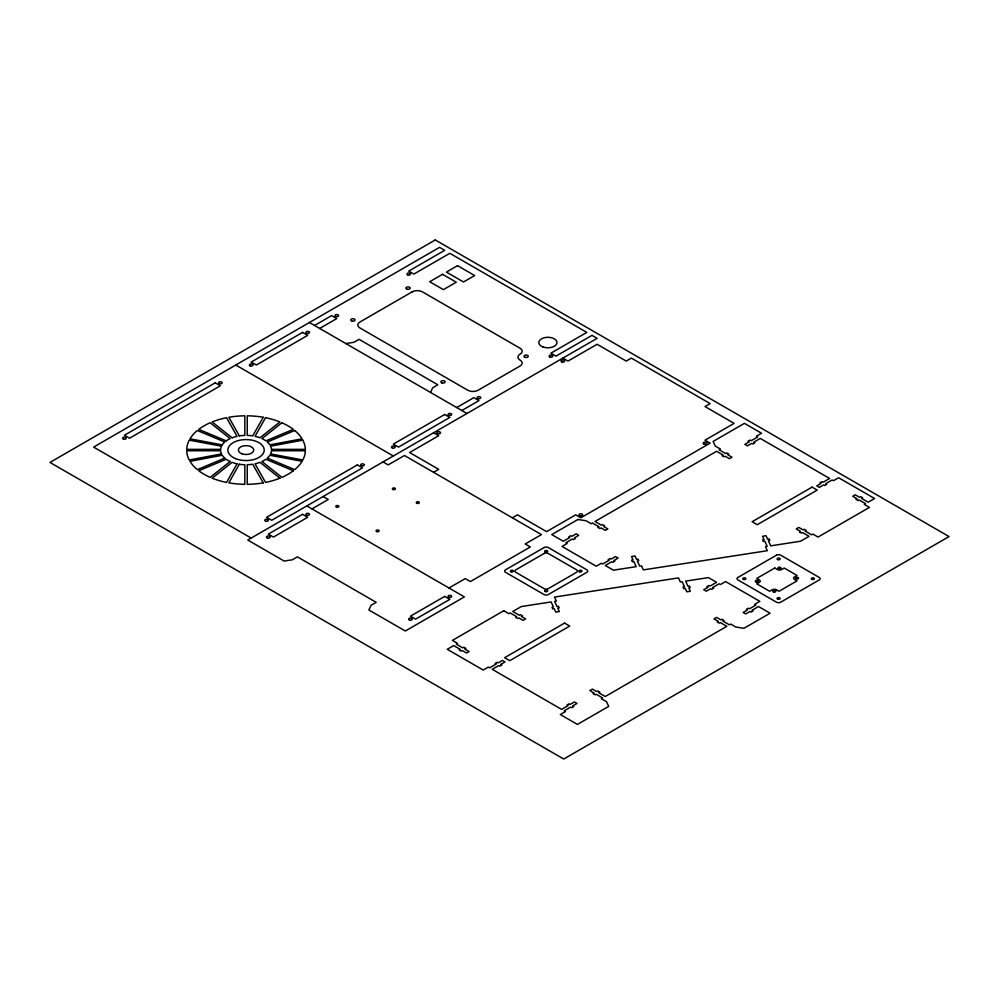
<?xml version="1.0" encoding="UTF-8"?>
<svg xmlns="http://www.w3.org/2000/svg" width="999" height="999" viewBox="0 0 999 999"><rect width="100%" height="100%" fill="white"/><g stroke="black" fill="none" stroke-linecap="round" stroke-linejoin="round"><path stroke-width="1.5" d="M430.544 392.445L432.704 387.774L437.849 384.802L359.066 339.323L353.933 342.295L345.829 343.544M314.548 325.487L331.668 315.597L336.8 318.556L319.68 328.446M456.68 407.542L473.813 397.664L478.946 400.624L461.825 410.514M311.975 508.891L328.246 499.5L323.102 496.528M433.566 472.315L438.698 469.343L409.59 452.535L438.698 435.726L433.566 432.754M512.35 517.794L517.482 514.822L546.59 531.63L575.711 514.822L580.844 517.794L710.152 443.144L705.007 440.172L734.128 423.364L705.007 406.556L710.152 403.596L631.368 358.104L626.236 361.076L597.115 344.268L568.006 361.076L562.862 358.104M448.976 587.986L465.247 578.596L470.392 581.568L530.332 546.965L525.187 543.993L541.458 534.602L404.458 455.507L388.186 464.897L383.042 461.925M309.403 322.515L466.958 413.474M235.764 365.035L393.319 455.994M306.83 505.931L464.398 596.89L405.307 631.006L368.881 609.977L371.054 605.294L376.198 602.335L297.415 556.843L292.282 559.815L284.178 561.063L247.752 540.034L597.115 338.336L591.982 335.364L556.018 356.131L550.874 353.171L586.838 332.405L449.837 253.309L413.873 274.063L408.728 271.104L444.692 250.337L439.56 247.365L93.619 447.102L251.174 538.061M237.038 463.798L226.561 482.417A59.341 34.253 0 0 1 212.15 478.184L232.093 462.337A25.425 14.685 0 0 0 237.038 463.798M263.224 417.27L252.735 435.901A25.425 14.685 0 0 0 247.252 435.402L247.252 415.809A59.341 34.253 0 0 1 263.224 417.27M239.335 464.223L228.858 482.854A59.341 34.253 0 0 0 244.83 484.315L244.83 464.722A25.425 14.685 0 0 1 239.335 464.223M265.522 417.707L255.045 436.326A25.425 14.685 0 0 1 259.99 437.787L279.932 421.94A59.341 34.253 0 0 0 265.522 417.707M230.132 461.513L210.19 477.36A59.341 34.253 0 0 1 198.751 470.766L226.199 459.253A25.425 14.685 0 0 0 230.132 461.513M281.893 422.764L261.95 438.611A25.425 14.685 0 0 1 265.884 440.871L293.319 429.37A59.341 34.253 0 0 0 281.893 422.764M435.277 239.96L49.95 462.425L563.723 759.04L949.05 536.575L435.277 239.96M215.21 382.829L124.45 435.227L129.583 438.199L220.354 385.789L215.21 382.829M302.56 332.405L251.174 362.063L256.318 365.035L307.692 335.364L302.56 332.405M412.162 291.858L359.927 322.015A7.268 4.196 0 0 0 359.927 327.947L467.819 390.247A7.268 4.196 0 0 0 478.096 390.247L520.054 366.021A7.268 4.196 0 0 0 520.054 360.09A7.268 4.196 0 0 1 520.054 354.158A7.268 4.196 0 0 0 520.054 348.226L422.44 291.858A7.268 4.196 0 0 0 412.162 291.858M442.557 274.313L429.707 281.73L443.419 289.635L456.256 282.218L442.557 274.313M457.542 265.659L446.416 272.09L463.536 281.98L474.662 275.549L457.542 265.659M357.355 464.897L266.596 517.295L271.728 520.267L362.5 467.857L357.355 464.897M444.692 414.473L393.319 444.13L398.464 447.102L449.837 417.432L444.692 414.473M302.56 514.335L268.306 534.103L273.439 537.075L307.692 517.295L302.56 514.335M444.692 596.403L410.452 616.171L415.584 619.143L449.837 599.363L444.692 596.403M577.897 519.492L551.76 534.59L563.311 541.258L569.817 537.499L568.756 536.888L570.804 535.701L571.878 536.313L576.161 533.841L578.733 535.327L574.45 537.799L575.511 538.424L573.463 539.61L572.39 538.985L565.884 542.744L567.17 543.481L562.025 546.453L596.278 566.233L601.423 563.261L602.709 563.998L609.215 560.252L608.141 559.627L610.202 558.441L611.263 559.065L615.546 556.593L618.119 558.066L613.836 560.539L614.909 561.163L612.849 562.35L611.775 561.725L605.269 565.484L613.411 570.179L636.213 566.658L633.828 561.525L632.367 561.75L631.618 560.127L633.079 559.902L631.518 556.53L635.027 555.981L636.588 559.353L638.049 559.128L638.811 560.751L637.35 560.976L639.722 566.108L641.483 565.846L643.356 569.892L767.344 550.711L765.471 546.665L767.22 546.391L764.847 541.258L763.373 541.483L762.624 539.86L764.085 539.635L762.524 536.263L766.033 535.714L767.594 539.098L769.055 538.861L769.817 540.484L768.356 540.709L770.729 545.841L800.561 541.233L809.065 536.313L802.559 532.567L801.485 533.179L799.437 531.992L800.511 531.381L796.228 528.908L798.788 527.422L803.071 529.895L804.145 529.27L806.205 530.457L805.132 531.081L811.638 534.84L812.924 534.09L818.056 537.062L869.442 507.392L864.297 504.433L865.584 503.696L859.078 499.937L858.004 500.549L855.956 499.363L857.017 498.751L852.734 496.278L855.306 494.792L859.59 497.265L860.663 496.64L862.711 497.827L861.65 498.451L868.156 502.21L874.575 498.501L838.611 477.734L833.478 480.706L832.192 479.957L825.686 483.716L826.747 484.34L824.699 485.526L823.626 484.902L819.342 487.375L816.77 485.889L821.053 483.416L819.992 482.804L822.04 481.618L823.114 482.23L829.62 478.471L760.264 438.436L753.758 442.195L754.819 442.807L752.771 443.993L751.698 443.381L747.414 445.854L744.842 444.368L749.125 441.895L748.064 441.271L750.112 440.084L751.186 440.709L757.692 436.95L756.405 436.213L761.55 433.241L744.417 423.351L713.136 441.421L715.309 446.091L720.441 449.063L719.155 449.8L725.661 453.558L726.735 452.947L728.795 454.133L727.722 454.745L732.005 457.217L729.432 458.703L725.149 456.231L724.088 456.843L722.027 455.656L723.101 455.044L716.595 451.286L594.992 521.49L601.51 525.249L602.572 524.625L604.632 525.811L603.558 526.436L607.842 528.908L605.269 530.382L600.986 527.909L599.924 528.533L597.864 527.347L598.938 526.723L592.432 522.976L591.146 523.713L586.001 520.741L577.897 519.492M544.043 547.577L505.519 569.83A3.022 1.748 0 0 0 505.519 572.302L544.043 594.542A3.022 1.748 0 0 0 548.326 594.542L586.863 572.302A3.022 1.748 0 0 0 586.863 569.83L548.326 547.577A3.022 1.748 0 0 0 544.043 547.577M544.043 553.521L515.796 569.83A3.022 1.748 0 0 0 515.796 572.302L544.043 588.611A3.022 1.748 0 0 0 548.326 588.611L576.585 572.302A3.022 1.748 0 0 0 576.585 569.83L548.326 553.521A3.022 1.748 0 0 0 544.043 553.521M503.783 610.739L452.41 640.396L457.542 643.368L456.256 644.105L462.762 647.864L463.836 647.24L465.896 648.426L464.822 649.05L469.105 651.523L466.533 652.996L462.25 650.536L461.176 651.148L459.128 649.962L460.202 649.35L453.683 645.591L447.265 649.3L483.229 670.054L488.374 667.095L489.647 667.832L496.166 664.073L495.092 663.461L497.14 662.275L498.214 662.886L502.497 660.414L505.069 661.9L500.786 664.372L501.86 664.997L499.8 666.183L498.726 665.559L492.22 669.318L561.575 709.365L568.094 705.606L567.02 704.982L569.068 703.796L570.142 704.42L574.425 701.947L576.997 703.433L572.714 705.906L573.788 706.518L571.728 707.704L570.654 707.092L564.148 710.838L565.434 711.588L560.302 714.547L577.422 724.437L608.703 706.38L606.53 701.698L601.398 698.738L602.684 697.989L596.178 694.23L595.104 694.854L593.044 693.668L594.118 693.044L589.835 690.571L592.407 689.098L596.69 691.558L597.764 690.946L599.812 692.132L598.738 692.744L605.257 696.503L726.847 626.311L720.341 622.552L719.268 623.164L717.207 621.977L718.281 621.366L713.998 618.893L716.57 617.407L720.853 619.88L721.915 619.268L723.975 620.454L722.901 621.066L729.407 624.825L730.694 624.088L735.838 627.047L743.943 628.296L770.092 613.211L758.528 606.53L752.022 610.289L753.084 610.901L751.036 612.087L749.962 611.475L745.679 613.948L743.119 612.462L747.389 609.989L746.328 609.378L748.376 608.191L749.45 608.803L755.956 605.044L754.67 604.308L759.814 601.336L725.561 581.568L720.416 584.527L719.143 583.791L712.624 587.549L713.698 588.161L711.65 589.348L710.576 588.736L706.293 591.208L703.721 589.722L708.004 587.25L706.93 586.638L708.99 585.451L710.064 586.063L716.57 582.305L708.428 577.609L685.626 581.143L688.011 586.276L689.472 586.051L690.222 587.662L688.761 587.887L690.321 591.271L686.812 591.808L685.252 588.436L683.791 588.661L683.041 587.037L684.502 586.813L682.117 581.68L680.356 581.955L678.483 577.897L554.495 597.077L556.368 601.136L554.62 601.41L557.005 606.543L558.466 606.318L559.215 607.929L557.754 608.154L559.315 611.538L555.806 612.075L554.245 608.703L552.784 608.928L552.022 607.305L553.496 607.08L551.111 601.947L521.278 606.568L512.774 611.475L519.28 615.234L520.354 614.61L522.402 615.796L521.341 616.42L525.611 618.893L523.051 620.379L518.768 617.906L517.694 618.518L515.646 617.332L516.708 616.72L510.202 612.961L508.916 613.698L503.783 610.739M564.572 623.089L504.632 657.704L509.777 660.664L569.717 626.061L564.572 623.089M812.062 487.125L752.122 521.74L757.267 524.7L817.207 490.097L812.062 487.125M776.448 555.207L737.924 577.447A3.022 1.748 0 0 0 737.924 579.919L776.448 602.172A3.022 1.748 0 0 0 780.731 602.172L819.267 579.919A3.022 1.748 0 0 0 819.267 577.447L780.731 555.207A3.022 1.748 0 0 0 776.448 555.207M774.787 568.031L756.805 578.409L759.365 579.895A3.022 1.748 0 0 1 759.365 582.367L756.805 583.853L769.642 591.271L772.215 589.785A3.022 1.748 0 0 1 776.498 589.785L779.07 591.271L797.052 580.881L794.48 579.408A3.022 1.748 0 0 1 794.48 576.935L797.052 575.449L784.203 568.031L781.63 569.517A3.022 1.748 0 0 1 777.347 569.517L774.787 568.031M224.775 458.116L197.327 469.63A59.341 34.253 0 0 1 189.997 461.313L222.253 455.257A25.425 14.685 0 0 0 224.775 458.116M294.742 430.494L267.307 442.008A25.425 14.685 0 0 1 269.817 444.867L302.085 438.811A59.341 34.253 0 0 0 294.742 430.494M221.503 453.933L189.248 459.977A59.341 34.253 0 0 1 186.713 450.761L220.642 450.761A25.425 14.685 0 0 0 221.503 453.933M302.834 440.147L270.567 446.191A25.425 14.685 0 0 1 271.441 449.363L305.369 449.363A59.341 34.253 0 0 0 302.834 440.147M220.642 449.363L186.713 449.363A59.341 34.253 0 0 1 189.248 440.147L221.503 446.191A25.425 14.685 0 0 0 220.642 449.363M305.369 450.761L271.441 450.761A25.425 14.685 0 0 1 270.567 453.933L302.834 459.977A59.341 34.253 0 0 0 305.369 450.761M222.253 444.867L189.997 438.811A59.341 34.253 0 0 1 197.327 430.494L224.775 442.008A25.425 14.685 0 0 0 222.253 444.867M302.085 461.313L269.817 455.257A25.425 14.685 0 0 1 267.307 458.116L294.742 469.63A59.341 34.253 0 0 0 302.085 461.313M226.199 440.871L198.751 429.37A59.341 34.253 0 0 1 210.19 422.764L230.132 438.611A25.425 14.685 0 0 0 226.199 440.871M293.319 470.766L265.884 459.253A25.425 14.685 0 0 1 261.95 461.513L281.893 477.36A59.341 34.253 0 0 0 293.319 470.766M232.093 437.787L212.15 421.94A59.341 34.253 0 0 1 226.561 417.707L237.038 436.326A25.425 14.685 0 0 0 232.093 437.787M279.932 478.184L259.99 462.337A25.425 14.685 0 0 1 255.045 463.798L265.522 482.417A59.341 34.253 0 0 0 279.932 478.184M239.335 435.901L228.858 417.27A59.341 34.253 0 0 1 244.83 415.809L244.83 435.402A25.425 14.685 0 0 0 239.335 435.901M263.224 482.854L252.735 464.223A25.425 14.685 0 0 1 247.252 464.722L247.252 484.315A59.341 34.253 0 0 0 263.224 482.854M448.926 415.372A1.811 1.049 0 0 0 451.648 414.473A1.811 1.049 0 0 0 448.926 413.561A1.811 1.049 0 0 0 448.926 415.372M306.631 333.254A1.811 1.049 0 0 0 309.503 332.505A1.811 1.049 0 0 0 306.955 331.443A1.811 1.049 0 0 0 306.631 333.254M250.274 365.934A1.811 1.049 0 0 0 252.997 365.035A1.811 1.049 0 0 0 250.274 364.123A1.811 1.049 0 0 0 250.274 365.934M392.407 448.002A1.811 1.049 0 0 0 395.142 447.102A1.811 1.049 0 0 0 392.407 446.191A1.811 1.049 0 0 0 392.407 448.002M235.377 458.553A18.169 10.49 0 0 0 264.111 451.148A18.169 10.49 0 0 0 238.636 440.484A18.169 10.49 0 0 0 235.377 458.553M219.443 383.741A1.811 1.049 0 0 0 222.165 382.829A1.811 1.049 0 0 0 219.443 381.918A1.811 1.049 0 0 0 219.443 383.741M123.539 439.11A1.811 1.049 0 0 0 126.261 438.199A1.811 1.049 0 0 0 123.539 437.287A1.811 1.049 0 0 0 123.539 439.11M361.588 465.796A1.811 1.049 0 0 0 364.31 464.897A1.811 1.049 0 0 0 361.588 463.986A1.811 1.049 0 0 0 361.588 465.796M265.684 521.166A1.811 1.049 0 0 0 268.406 520.267A1.811 1.049 0 0 0 265.684 519.355A1.811 1.049 0 0 0 265.684 521.166M561.8 361.925A1.811 1.049 0 0 0 564.672 361.188A1.811 1.049 0 0 0 562.125 360.115A1.811 1.049 0 0 0 561.8 361.925M703.945 443.993A1.811 1.049 0 0 0 706.817 443.244A1.811 1.049 0 0 0 704.27 442.182A1.811 1.049 0 0 0 703.945 443.993M437.637 433.603A1.811 1.049 0 0 0 440.509 432.867A1.811 1.049 0 0 0 437.962 431.805A1.811 1.049 0 0 0 437.637 433.603M579.944 515.734A1.811 1.049 0 0 0 582.667 514.822A1.811 1.049 0 0 0 579.944 513.923A1.811 1.049 0 0 0 579.944 515.734M416.995 503.321A1.511 0.874 0 0 0 419.33 502.634A1.511 0.874 0 0 0 417.145 501.81A1.511 0.874 0 0 0 416.995 503.321M393.069 489.51A1.511 0.874 0 0 0 395.404 488.823A1.511 0.874 0 0 0 393.219 487.999A1.511 0.874 0 0 0 393.069 489.51M336.526 507.092A1.511 0.874 0 0 0 338.861 506.406A1.511 0.874 0 0 0 336.663 505.581A1.511 0.874 0 0 0 336.526 507.092M376.76 531.58A1.511 0.874 0 0 0 379.096 530.894A1.511 0.874 0 0 0 376.898 530.069A1.511 0.874 0 0 0 376.76 531.58M448.926 597.302A1.811 1.049 0 0 0 451.648 596.403A1.811 1.049 0 0 0 448.926 595.491A1.811 1.049 0 0 0 448.926 597.302M306.78 515.234A1.811 1.049 0 0 0 309.503 514.335A1.811 1.049 0 0 0 306.78 513.424A1.811 1.049 0 0 0 306.78 515.234M267.395 537.986A1.811 1.049 0 0 0 270.117 537.075A1.811 1.049 0 0 0 267.395 536.163A1.811 1.049 0 0 0 267.395 537.986M409.54 620.042A1.811 1.049 0 0 0 412.262 619.143A1.811 1.049 0 0 0 409.54 618.231A1.811 1.049 0 0 0 409.54 620.042M743.518 579.42A1.511 0.874 0 0 0 745.853 578.733A1.511 0.874 0 0 0 743.656 577.909A1.511 0.874 0 0 0 743.518 579.42M755.968 581.868A1.511 0.874 0 0 0 758.316 581.181A1.511 0.874 0 0 0 756.118 580.357A1.511 0.874 0 0 0 755.968 581.868M778.671 568.768A1.511 0.874 0 0 0 781.006 568.081A1.511 0.874 0 0 0 778.808 567.257A1.511 0.874 0 0 0 778.671 568.768M812.012 579.42A1.511 0.874 0 0 0 814.36 578.733A1.511 0.874 0 0 0 812.162 577.909A1.511 0.874 0 0 0 812.012 579.42M777.771 559.64A1.511 0.874 0 0 0 780.107 558.965A1.511 0.874 0 0 0 777.909 558.129A1.511 0.874 0 0 0 777.771 559.64M773.526 591.995A1.511 0.874 0 0 0 775.861 591.321A1.511 0.874 0 0 0 773.676 590.484A1.511 0.874 0 0 0 773.526 591.995M796.215 578.896A1.511 0.874 0 0 0 798.563 578.221A1.511 0.874 0 0 0 796.365 577.385A1.511 0.874 0 0 0 796.215 578.896M777.771 599.188A1.511 0.874 0 0 0 780.107 598.513A1.511 0.874 0 0 0 777.909 597.677A1.511 0.874 0 0 0 777.771 599.188M511.113 571.803A1.511 0.874 0 0 0 513.449 571.116A1.511 0.874 0 0 0 511.251 570.292A1.511 0.874 0 0 0 511.113 571.803M545.367 552.022A1.511 0.874 0 0 0 547.702 551.336A1.511 0.874 0 0 0 545.504 550.511A1.511 0.874 0 0 0 545.367 552.022M545.367 591.57A1.511 0.874 0 0 0 547.702 590.884A1.511 0.874 0 0 0 545.504 590.059A1.511 0.874 0 0 0 545.367 591.57M579.607 571.803A1.511 0.874 0 0 0 581.955 571.116A1.511 0.874 0 0 0 579.757 570.292A1.511 0.874 0 0 0 579.607 571.803M335.739 316.446A1.811 1.049 0 0 0 338.611 315.696A1.811 1.049 0 0 0 336.064 314.635A1.811 1.049 0 0 0 335.739 316.446M407.667 274.912A1.811 1.049 0 0 0 410.539 274.176A1.811 1.049 0 0 0 407.992 273.114A1.811 1.049 0 0 0 407.667 274.912M478.046 398.564A1.811 1.049 0 0 0 480.769 397.664A1.811 1.049 0 0 0 478.046 396.753A1.811 1.049 0 0 0 478.046 398.564M549.974 357.043A1.811 1.049 0 0 0 552.697 356.131A1.811 1.049 0 0 0 549.974 355.219A1.811 1.049 0 0 0 549.974 357.043M524.975 357.305A2.123 1.224 0 0 0 528.246 356.343A2.123 1.224 0 0 0 525.174 355.194A2.123 1.224 0 0 0 524.975 357.305M542.919 346.928A9.078 5.245 0 0 0 556.955 342.819A9.078 5.245 0 0 0 543.781 337.862A9.078 5.245 0 0 0 542.919 346.928M441.833 382.867A2.123 1.224 0 0 0 445.104 381.905A2.123 1.224 0 0 0 442.033 380.744A2.123 1.224 0 0 0 441.833 382.867M406.893 289.136A2.123 1.224 0 0 0 410.164 288.174A2.123 1.224 0 0 0 407.093 287.013A2.123 1.224 0 0 0 406.893 289.136M351.748 320.966A2.123 1.224 0 0 0 355.02 320.017A2.123 1.224 0 0 0 351.948 318.856A2.123 1.224 0 0 0 351.748 320.966M241.983 453.808A7.655 4.421 0 0 0 253.696 450.224A7.655 4.421 0 0 0 242.445 446.153A7.655 4.421 0 0 0 241.983 453.808"/></g></svg>
